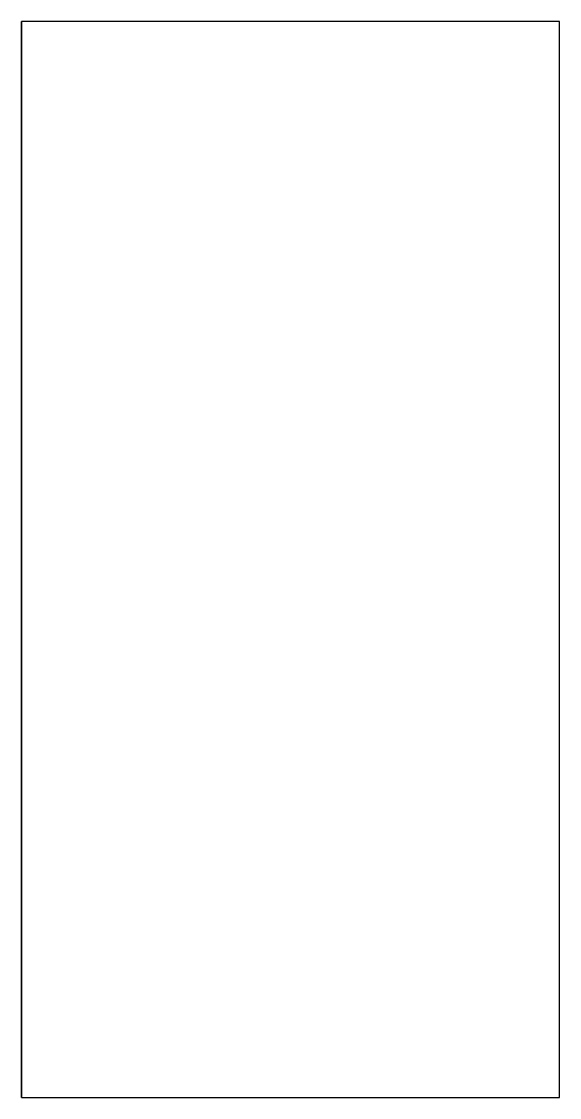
# Model space of a CAD drawing. Extents: x 10 to 20, y 10 to 30.
import ezdxf

# ---------------------------------------------------------------- set-up
doc = ezdxf.new("R2010")
doc.units = 0
doc.layers.add('s001-#def-active-grp', color=7, linetype='CONTINUOUS')

msp = doc.modelspace()

# ---------------------------------------------------------------- linework, layer by layer
at = {"layer": 's001-#def-active-grp', "color": 7, "linetype": 'CONTINUOUS', "lineweight": 30, "true_color": 0x000000}
for p, q in [((20, 30), (20, 30, 5)), ((20, 10), (20, 10, 5))]:
    msp.add_line(p, q, dxfattribs=at)
for points in [[(10, 10, 0), (20, 10, 0), (20, 30, 0), (10, 30, 0), (10, 10, 0), (10, 10, 5), (10, 30, 5), (10, 30, 0)], [(10, 10, 5), (20, 10, 5), (20, 30, 5), (10, 30, 5)]]:
    msp.add_polyline3d(points, dxfattribs=at)

doc.saveas('drawing.dxf')
